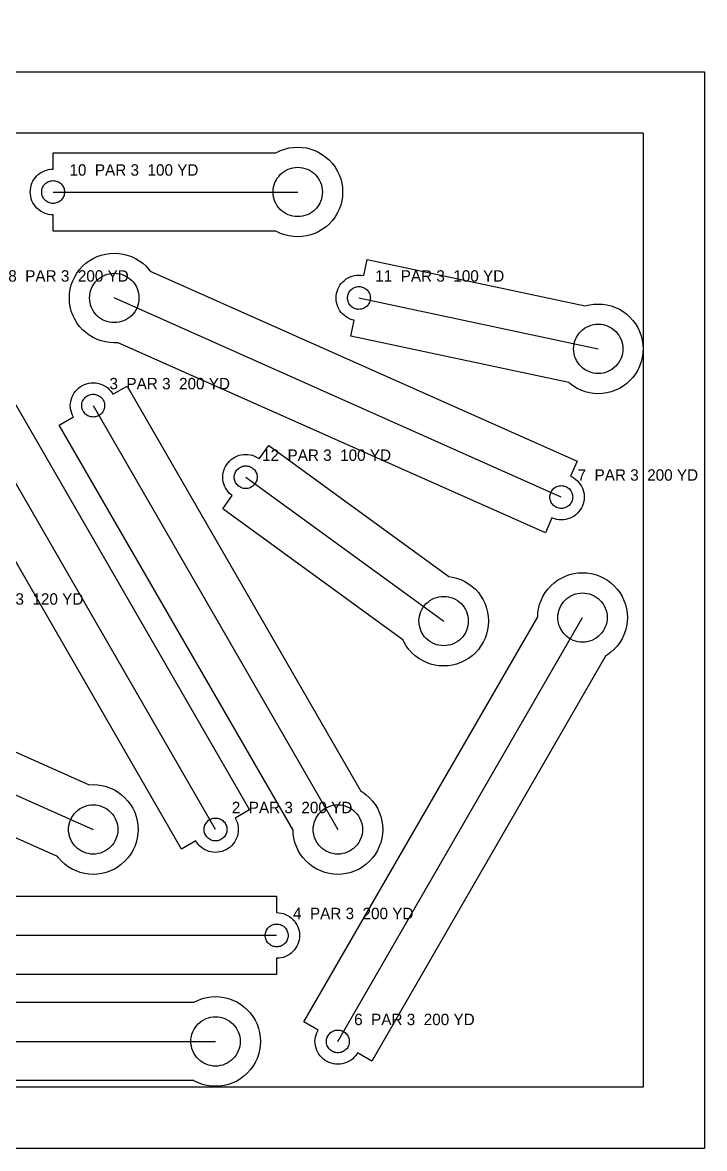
# Model space of a CAD drawing. Extents: x 425730 to 428370, y 1577180 to 1579941.
# Drawn here: x 427534 to 428370, y 1577180 to 1578560 of the extents above; entities that cross this region are included whole.
import ezdxf

# ---------------------------------------------------------------- set-up
doc = ezdxf.new("R2010")
doc.units = 21
for name, color, linetype in [('G-ANNO-ESTATE', 6, 'Continuous'), ('L-GOLF-ANNO', 2, 'Continuous'), ('L-GOLF-CL', 7, 'Continuous'), ('L-GOLF-FREE', 8, 'Continuous'), ('L-GOLF-FWY', 3, 'Continuous'), ('L-GOLF-GRN', 82, 'Continuous'), ('L-GOLF-TEE', 1, 'Continuous')]:
    doc.layers.add(name, color=color, linetype=linetype)

msp = doc.modelspace()

# ---------------------------------------------------------------- linework, layer by layer
at = {"layer": 'G-ANNO-ESTATE'}
msp.add_lwpolyline([(425730, 1577180), (425730, 1578500), (425730, 1579820), (427050, 1579820), (427050, 1578500), (428370, 1578500), (428370, 1577180), (427050, 1577180), (425730, 1577180)], close=True, dxfattribs=at)
at = {"layer": 'L-GOLF-CL'}
for p, q in [((427571.3, 1578352.5), (427871.3, 1578352.5)), ((428194.4, 1577978.6), (427646.3, 1578222.6)), ((427946.3, 1578222.6), (428239.7, 1578160.2)), ((427770.4, 1577571), (427470.4, 1578090.6)), ((427620.4, 1578090.6), (427920.4, 1577571)), ((427807.5, 1578002.9), (428050.2, 1577826.6)), ((427920.4, 1577311.2), (428220.4, 1577830.8)), ((427072.3, 1577815.1), (427620.4, 1577571)), ((427845.4, 1577441.1), (427245.4, 1577441.1)), ((427170.4, 1577311.2), (427770.4, 1577311.2))]:
    msp.add_line(p, q, dxfattribs=at)
at = {"layer": 'L-GOLF-FREE'}
msp.add_lwpolyline([(427050, 1578425), (428294, 1578425), (428294.1, 1578425), (428294.2, 1578425), (428294.3, 1578425), (428294.4, 1578424.9), (428294.5, 1578424.9), (428294.6, 1578424.8), (428294.6, 1578424.8), (428294.7, 1578424.7), (428294.8, 1578424.6), (428294.8, 1578424.6), (428294.9, 1578424.5), (428294.9, 1578424.4), (428295, 1578424.3), (428295, 1578424.2), (428295, 1578424.1), (428295, 1578424), (428295, 1577256), (428295, 1577255.9), (428295, 1577255.8), (428295, 1577255.7), (428294.9, 1577255.6), (428294.9, 1577255.5), (428294.8, 1577255.4), (428294.8, 1577255.4), (428294.7, 1577255.3), (428294.6, 1577255.2), (428294.6, 1577255.2), (428294.5, 1577255.1), (428294.4, 1577255.1), (428294.3, 1577255), (428294.2, 1577255), (428294.1, 1577255), (428294, 1577255), (426671, 1577255)], dxfattribs=at)
at = {"layer": 'L-GOLF-FWY'}
for points in [[(427568.5, 1578324.6), (427565.8, 1578325), (427563.1, 1578325.7), (427560.6, 1578326.6), (427558.1, 1578327.8), (427555.7, 1578329.2), (427553.5, 1578330.9), (427551.5, 1578332.7), (427549.6, 1578334.7), (427548, 1578337), (427546.6, 1578339.3), (427545.4, 1578341.8), (427544.5, 1578344.4), (427543.8, 1578347), (427543.4, 1578349.8), (427543.3, 1578352.5), (427543.4, 1578355.3), (427543.8, 1578358), (427544.5, 1578360.6), (427545.4, 1578363.2), (427546.6, 1578365.7), (427548, 1578368.1), (427549.6, 1578370.3), (427551.5, 1578372.3), (427553.5, 1578374.2), (427555.7, 1578375.8), (427558.1, 1578377.2), (427560.6, 1578378.4), (427563.1, 1578379.3), (427565.8, 1578380), (427568.5, 1578380.4), (427571.3, 1578380.5), (427571.3, 1578400.5), (427844.5, 1578400.5), (427845.3, 1578401), (427850.2, 1578403.3), (427855.3, 1578405.1), (427860.5, 1578406.5), (427865.9, 1578407.2), (427871.3, 1578407.5), (427876.7, 1578407.2), (427882, 1578406.5), (427887.2, 1578405.1), (427892.3, 1578403.3), (427897.2, 1578401), (427901.8, 1578398.2), (427906.2, 1578395), (427910.2, 1578391.4), (427913.8, 1578387.4), (427917, 1578383.1), (427919.8, 1578378.4), (427922.1, 1578373.6), (427923.9, 1578368.5), (427925.2, 1578363.2), (427926, 1578357.9), (427926.3, 1578352.5), (427926, 1578347.1), (427925.2, 1578341.8), (427923.9, 1578336.5), (427922.1, 1578331.5), (427919.8, 1578326.6), (427917, 1578322), (427913.8, 1578317.6), (427910.2, 1578313.6), (427906.2, 1578310), (427901.8, 1578306.8), (427897.2, 1578304), (427892.3, 1578301.7), (427887.2, 1578299.9), (427882, 1578298.6), (427876.7, 1578297.8), (427871.3, 1578297.5), (427865.9, 1578297.8), (427860.5, 1578298.6), (427855.3, 1578299.9), (427850.2, 1578301.7), (427845.3, 1578304), (427844.5, 1578304.5), (427571.3, 1578304.5), (427571.3, 1578324.5), (427568.5, 1578324.6)], [(428222.3, 1577975.8), (428221.9, 1577973.1), (428221.2, 1577970.4), (428220.3, 1577967.8), (428219.1, 1577965.4), (428217.7, 1577963), (428216, 1577960.8), (428214.2, 1577958.8), (428212.2, 1577956.9), (428210, 1577955.3), (428207.6, 1577953.9), (428205.1, 1577952.7), (428202.5, 1577951.8), (428199.9, 1577951.1), (428197.1, 1577950.7), (428194.4, 1577950.6), (428191.7, 1577950.7), (428188.9, 1577951.1), (428186.3, 1577951.8), (428183.7, 1577952.7), (428183, 1577953), (428174.9, 1577934.7), (427651.2, 1578167.8), (427646.3, 1578167.6), (427640.9, 1578167.9), (427635.5, 1578168.7), (427630.3, 1578170), (427625.2, 1578171.8), (427620.3, 1578174.1), (427615.7, 1578176.9), (427611.4, 1578180.1), (427607.4, 1578183.7), (427603.8, 1578187.7), (427600.5, 1578192), (427597.8, 1578196.7), (427595.5, 1578201.6), (427593.6, 1578206.6), (427592.3, 1578211.9), (427591.5, 1578217.2), (427591.3, 1578222.6), (427591.5, 1578228), (427592.3, 1578233.3), (427593.6, 1578238.6), (427595.5, 1578243.7), (427597.8, 1578248.5), (427600.5, 1578253.2), (427603.8, 1578257.5), (427607.4, 1578261.5), (427611.4, 1578265.1), (427615.7, 1578268.3), (427620.3, 1578271.1), (427625.2, 1578273.4), (427630.3, 1578275.2), (427635.5, 1578276.5), (427640.9, 1578277.3), (427646.3, 1578277.6), (427651.7, 1578277.3), (427657, 1578276.5), (427662.2, 1578275.2), (427667.3, 1578273.4), (427672.2, 1578271.1), (427676.8, 1578268.3), (427681.2, 1578265.1), (427685.2, 1578261.5), (427688.8, 1578257.5), (427690.2, 1578255.6), (428213.9, 1578022.4), (428205.8, 1578004.1), (428207.6, 1578003.3), (428210, 1578001.8), (428212.2, 1578000.2), (428214.2, 1577998.4), (428216, 1577996.3), (428217.7, 1577994.1), (428219.1, 1577991.8), (428220.3, 1577989.3), (428221.2, 1577986.7), (428221.9, 1577984), (428222.3, 1577981.3), (428222.4, 1577978.6), (428222.3, 1577975.8)], [(428294.5, 1578154.8), (428293.7, 1578149.5), (428292.3, 1578144.3), (428290.5, 1578139.2), (428288.2, 1578134.3), (428285.4, 1578129.7), (428282.2, 1578125.3), (428278.6, 1578121.3), (428274.6, 1578117.7), (428270.3, 1578114.5), (428265.6, 1578111.7), (428260.8, 1578109.4), (428255.7, 1578107.6), (428250.4, 1578106.3), (428245.1, 1578105.5), (428239.7, 1578105.2), (428234.3, 1578105.5), (428229, 1578106.3), (428223.8, 1578107.6), (428218.7, 1578109.4), (428213.8, 1578111.7), (428209.2, 1578114.5), (428204.8, 1578117.7), (428203.6, 1578118.8), (427936.3, 1578175.7), (427940.5, 1578195.2), (427938.1, 1578195.8), (427935.6, 1578196.7), (427933.1, 1578197.9), (427930.7, 1578199.3), (427928.5, 1578201), (427926.5, 1578202.8), (427924.6, 1578204.8), (427923, 1578207), (427921.6, 1578209.4), (427920.4, 1578211.9), (427919.5, 1578214.5), (427918.8, 1578217.1), (427918.4, 1578219.9), (427918.3, 1578222.6), (427918.4, 1578225.3), (427918.8, 1578228.1), (427919.5, 1578230.7), (427920.4, 1578233.3), (427921.6, 1578235.8), (427923, 1578238.2), (427924.6, 1578240.4), (427926.5, 1578242.4), (427928.5, 1578244.2), (427930.7, 1578245.9), (427933.1, 1578247.3), (427935.6, 1578248.5), (427938.1, 1578249.4), (427940.8, 1578250.1), (427943.5, 1578250.5), (427946.3, 1578250.6), (427949, 1578250.5), (427951.7, 1578250.1), (427952.1, 1578250), (427956.3, 1578269.6), (428223.5, 1578212.8), (428223.8, 1578212.9), (428229, 1578214.2), (428234.3, 1578215), (428239.7, 1578215.2), (428245.1, 1578215), (428250.4, 1578214.2), (428255.7, 1578212.9), (428260.8, 1578211), (428265.6, 1578208.7), (428270.3, 1578206), (428274.6, 1578202.7), (428278.6, 1578199.1), (428282.2, 1578195.1), (428285.4, 1578190.8), (428288.2, 1578186.2), (428290.5, 1578181.3), (428292.3, 1578176.2), (428293.7, 1578171), (428294.5, 1578165.6), (428294.7, 1578160.2), (428294.5, 1578154.8)], [(427975.2, 1577565.6), (427974.4, 1577560.3), (427973.1, 1577555.1), (427971.3, 1577550), (427969, 1577545.1), (427966.2, 1577540.5), (427963, 1577536.1), (427959.3, 1577532.1), (427955.3, 1577528.5), (427951, 1577525.3), (427946.4, 1577522.5), (427941.5, 1577520.2), (427936.4, 1577518.4), (427931.2, 1577517.1), (427925.8, 1577516.3), (427920.4, 1577516), (427915.1, 1577516.3), (427909.7, 1577517.1), (427904.5, 1577518.4), (427899.4, 1577520.2), (427894.5, 1577522.5), (427889.9, 1577525.3), (427885.6, 1577528.5), (427881.6, 1577532.1), (427877.9, 1577536.1), (427874.7, 1577540.5), (427871.9, 1577545.1), (427869.6, 1577550), (427867.8, 1577555.1), (427866.5, 1577560.3), (427865.7, 1577565.6), (427865.5, 1577570.2), (427578.9, 1578066.6), (427596.2, 1578076.7), (427595.8, 1578077.4), (427594.6, 1578079.9), (427593.7, 1578082.5), (427593, 1578085.2), (427592.6, 1578087.9), (427592.4, 1578090.6), (427592.6, 1578093.4), (427593, 1578096.1), (427593.7, 1578098.8), (427594.6, 1578101.4), (427595.8, 1578103.8), (427597.2, 1578106.2), (427598.8, 1578108.4), (427600.6, 1578110.4), (427602.7, 1578112.3), (427604.9, 1578113.9), (427607.2, 1578115.3), (427609.7, 1578116.5), (427612.3, 1578117.4), (427615, 1578118.1), (427617.7, 1578118.5), (427620.4, 1578118.6), (427623.2, 1578118.5), (427625.9, 1578118.1), (427628.6, 1578117.4), (427631.2, 1578116.5), (427633.6, 1578115.3), (427636, 1578113.9), (427638.2, 1578112.3), (427640.2, 1578110.4), (427642.1, 1578108.4), (427643.7, 1578106.2), (427644.7, 1578104.6), (427662, 1578114.6), (427948.7, 1577618.2), (427951, 1577616.8), (427955.3, 1577613.5), (427959.3, 1577609.9), (427963, 1577605.9), (427966.2, 1577601.6), (427969, 1577597), (427971.3, 1577592.1), (427973.1, 1577587), (427974.4, 1577581.8), (427975.2, 1577576.4), (427975.4, 1577571), (427975.2, 1577565.6)], [(428104.9, 1577821.2), (428104.1, 1577815.8), (428102.8, 1577810.6), (428101, 1577805.5), (428098.7, 1577800.6), (428095.9, 1577796), (428092.7, 1577791.7), (428089.1, 1577787.7), (428085.1, 1577784), (428080.7, 1577780.8), (428076.1, 1577778.1), (428071.2, 1577775.8), (428066.1, 1577773.9), (428060.9, 1577772.6), (428055.6, 1577771.8), (428050.2, 1577771.6), (428044.8, 1577771.8), (428039.4, 1577772.6), (428034.2, 1577773.9), (428029.1, 1577775.8), (428024.2, 1577778.1), (428019.6, 1577780.8), (428015.3, 1577784), (428011.3, 1577787.7), (428007.6, 1577791.7), (428004.4, 1577796), (428001.7, 1577800.6), (428000.3, 1577803.4), (427779.2, 1577964.1), (427791, 1577980.3), (427789.7, 1577981.3), (427787.7, 1577983.1), (427785.8, 1577985.1), (427784.2, 1577987.3), (427782.8, 1577989.7), (427781.6, 1577992.2), (427780.7, 1577994.8), (427780, 1577997.4), (427779.6, 1578000.2), (427779.5, 1578002.9), (427779.6, 1578005.6), (427780, 1578008.4), (427780.7, 1578011), (427781.6, 1578013.6), (427782.8, 1578016.1), (427784.2, 1578018.5), (427785.8, 1578020.7), (427787.7, 1578022.7), (427789.7, 1578024.5), (427791.9, 1578026.2), (427794.3, 1578027.6), (427796.7, 1578028.8), (427799.3, 1578029.7), (427802, 1578030.4), (427804.7, 1578030.8), (427807.5, 1578030.9), (427810.2, 1578030.8), (427812.9, 1578030.4), (427815.6, 1578029.7), (427818.2, 1578028.8), (427820.7, 1578027.6), (427823, 1578026.2), (427823.9, 1578025.5), (427835.7, 1578041.7), (428056.7, 1577881.1), (428060.9, 1577880.5), (428066.1, 1577879.2), (428071.2, 1577877.4), (428076.1, 1577875.1), (428080.7, 1577872.3), (428085.1, 1577869.1), (428089.1, 1577865.5), (428092.7, 1577861.5), (428095.9, 1577857.1), (428098.7, 1577852.5), (428101, 1577847.6), (428102.8, 1577842.5), (428104.1, 1577837.3), (428104.9, 1577832), (428105.2, 1577826.6), (428104.9, 1577821.2)], [(427943.7, 1577295.7), (427942.1, 1577293.5), (427940.2, 1577291.4), (427938.2, 1577289.6), (427936, 1577287.9), (427933.6, 1577286.5), (427931.2, 1577285.4), (427928.6, 1577284.4), (427925.9, 1577283.8), (427923.2, 1577283.4), (427920.4, 1577283.2), (427917.7, 1577283.4), (427915, 1577283.8), (427912.3, 1577284.4), (427909.7, 1577285.4), (427907.2, 1577286.5), (427904.9, 1577287.9), (427902.7, 1577289.6), (427900.6, 1577291.4), (427898.8, 1577293.5), (427897.2, 1577295.7), (427895.8, 1577298), (427894.6, 1577300.5), (427893.7, 1577303.1), (427893, 1577305.8), (427892.6, 1577308.5), (427892.4, 1577311.2), (427892.6, 1577314), (427893, 1577316.7), (427893.7, 1577319.4), (427894.6, 1577321.9), (427895.8, 1577324.4), (427896.2, 1577325.2), (427878.9, 1577335.2), (428165.5, 1577831.6), (428165.7, 1577836.2), (428166.5, 1577841.6), (428167.8, 1577846.8), (428169.6, 1577851.9), (428171.9, 1577856.8), (428174.7, 1577861.4), (428177.9, 1577865.7), (428181.6, 1577869.7), (428185.6, 1577873.4), (428189.9, 1577876.6), (428194.5, 1577879.3), (428199.4, 1577881.7), (428204.5, 1577883.5), (428209.7, 1577884.8), (428215.1, 1577885.6), (428220.4, 1577885.8), (428225.8, 1577885.6), (428231.2, 1577884.8), (428236.4, 1577883.5), (428241.5, 1577881.7), (428246.4, 1577879.3), (428251, 1577876.6), (428255.3, 1577873.4), (428259.3, 1577869.7), (428263, 1577865.7), (428266.2, 1577861.4), (428269, 1577856.8), (428271.3, 1577851.9), (428273.1, 1577846.8), (428274.4, 1577841.6), (428275.2, 1577836.2), (428275.4, 1577830.8), (428275.2, 1577825.4), (428274.4, 1577820.1), (428273.1, 1577814.9), (428271.3, 1577809.8), (428269, 1577804.9), (428266.2, 1577800.3), (428263, 1577795.9), (428259.3, 1577791.9), (428255.3, 1577788.3), (428251, 1577785.1), (428248.7, 1577783.7), (427962, 1577287.2), (427944.7, 1577297.2), (427943.7, 1577295.7)]]:
    msp.add_lwpolyline(points, close=True, dxfattribs=at)
for points in [[(427525.4, 1578091.5), (427812, 1577595), (427794.7, 1577585), (427795.1, 1577584.2), (427796.3, 1577581.7), (427797.2, 1577579.2), (427797.9, 1577576.5), (427798.3, 1577573.8), (427798.4, 1577571), (427798.3, 1577568.3), (427798.3, 1577568.3), (427797.9, 1577565.6), (427797.2, 1577562.9), (427796.3, 1577560.3), (427795.1, 1577557.8), (427793.7, 1577555.5), (427792.1, 1577553.3), (427790.2, 1577551.2), (427788.2, 1577549.4), (427786, 1577547.8), (427783.6, 1577546.3), (427781.2, 1577545.2), (427778.6, 1577544.2), (427775.9, 1577543.6), (427773.2, 1577543.2), (427770.4, 1577543), (427767.7, 1577543.2), (427765, 1577543.6), (427762.3, 1577544.2), (427759.7, 1577545.2), (427757.2, 1577546.3), (427754.9, 1577547.8), (427752.7, 1577549.4), (427750.6, 1577551.2), (427748.8, 1577553.3), (427747.2, 1577555.5), (427746.2, 1577557), (427728.9, 1577547), (427442.2, 1578043.5)], [(427091.8, 1577858.9), (427615.5, 1577625.8), (427620.4, 1577626), (427625.8, 1577625.8), (427631.2, 1577625), (427636.4, 1577623.7), (427641.5, 1577621.8), (427646.4, 1577619.5), (427651, 1577616.8), (427655.3, 1577613.5), (427659.3, 1577609.9), (427663, 1577605.9), (427666.2, 1577601.6), (427669, 1577597), (427671.3, 1577592.1), (427673.1, 1577587), (427674.4, 1577581.8), (427675.2, 1577576.4), (427675.4, 1577571), (427675.2, 1577565.6), (427675.2, 1577565.6), (427674.4, 1577560.3), (427673.1, 1577555.1), (427671.3, 1577550), (427669, 1577545.1), (427666.2, 1577540.5), (427663, 1577536.1), (427659.3, 1577532.1), (427655.3, 1577528.5), (427651, 1577525.3), (427646.4, 1577522.5), (427641.5, 1577520.2), (427636.4, 1577518.4), (427631.2, 1577517.1), (427625.8, 1577516.3), (427620.4, 1577516), (427615.1, 1577516.3), (427609.7, 1577517.1), (427604.5, 1577518.4), (427599.4, 1577520.2), (427594.5, 1577522.5), (427589.9, 1577525.3), (427585.6, 1577528.5), (427581.6, 1577532.1), (427577.9, 1577536.1), (427576.5, 1577538), (427052.8, 1577771.2)], [(427272.2, 1577489.1), (427845.4, 1577489.1), (427845.4, 1577469.1), (427848.2, 1577469), (427850.9, 1577468.6), (427853.6, 1577467.9), (427856.2, 1577467), (427858.6, 1577465.8), (427861, 1577464.4), (427863.2, 1577462.8), (427865.2, 1577460.9), (427867.1, 1577458.9), (427868.7, 1577456.7), (427870.1, 1577454.3), (427871.3, 1577451.8), (427872.2, 1577449.3), (427872.9, 1577446.6), (427873.3, 1577443.9), (427873.4, 1577441.1), (427873.3, 1577438.4), (427872.9, 1577435.7), (427872.2, 1577433), (427871.3, 1577430.4), (427870.1, 1577427.9), (427868.7, 1577425.6), (427867.1, 1577423.4), (427865.2, 1577421.3), (427863.2, 1577419.5), (427861, 1577417.8), (427858.6, 1577416.4), (427856.2, 1577415.3), (427853.6, 1577414.3), (427850.9, 1577413.7), (427848.2, 1577413.3), (427845.4, 1577413.1), (427845.4, 1577393.1), (427272.2, 1577393.1)], [(427170.4, 1577359.2), (427743.7, 1577359.2), (427744.5, 1577359.7), (427749.4, 1577362), (427754.5, 1577363.9), (427759.7, 1577365.2), (427765.1, 1577366), (427770.4, 1577366.2), (427775.8, 1577366), (427781.2, 1577365.2), (427786.4, 1577363.9), (427791.5, 1577362), (427796.4, 1577359.7), (427801, 1577357), (427805.3, 1577353.7), (427809.3, 1577350.1), (427813, 1577346.1), (427816.2, 1577341.8), (427819, 1577337.2), (427821.3, 1577332.3), (427823.1, 1577327.2), (427824.4, 1577322), (427825.2, 1577316.6), (427825.4, 1577311.2), (427825.2, 1577305.8), (427824.4, 1577300.5), (427823.1, 1577295.3), (427821.3, 1577290.2), (427819, 1577285.3), (427816.2, 1577280.7), (427813, 1577276.3), (427809.3, 1577272.3), (427805.3, 1577268.7), (427801, 1577265.5), (427796.4, 1577262.7), (427791.5, 1577260.4), (427786.4, 1577258.6), (427781.2, 1577257.3), (427775.8, 1577256.5), (427770.4, 1577256.2), (427765.1, 1577256.5), (427759.7, 1577257.3), (427754.5, 1577258.6), (427749.4, 1577260.4), (427744.5, 1577262.7), (427743.7, 1577263.2), (427170.4, 1577263.2)]]:
    msp.add_lwpolyline(points, dxfattribs=at)
at = {"layer": 'L-GOLF-GRN'}
for points in [[(427901.5, 1578352.5), (427901.4, 1578349.5), (427900.9, 1578346.6), (427900.2, 1578343.7), (427899.2, 1578340.9), (427898, 1578338.2), (427896.4, 1578335.7), (427894.7, 1578333.3), (427892.7, 1578331.1), (427890.5, 1578329.1), (427888.1, 1578327.4), (427885.5, 1578325.8), (427882.8, 1578324.6), (427880.1, 1578323.6), (427877.2, 1578322.8), (427874.2, 1578322.4), (427871.3, 1578322.3), (427868.3, 1578322.4), (427865.4, 1578322.8), (427862.5, 1578323.6), (427859.7, 1578324.6), (427857, 1578325.8), (427854.5, 1578327.4), (427852.1, 1578329.1), (427849.9, 1578331.1), (427847.9, 1578333.3), (427846.1, 1578335.7), (427844.6, 1578338.2), (427843.3, 1578340.9), (427842.3, 1578343.7), (427841.6, 1578346.6), (427841.2, 1578349.5), (427841, 1578352.5), (427841.2, 1578355.5), (427841.6, 1578358.4), (427842.3, 1578361.3), (427843.3, 1578364.1), (427844.6, 1578366.8), (427846.1, 1578369.3), (427847.9, 1578371.7), (427849.9, 1578373.9), (427852.1, 1578375.9), (427854.5, 1578377.7), (427857, 1578379.2), (427859.7, 1578380.5), (427862.5, 1578381.5), (427865.4, 1578382.2), (427868.3, 1578382.6), (427871.3, 1578382.8), (427874.2, 1578382.6), (427877.2, 1578382.2), (427880.1, 1578381.5), (427882.8, 1578380.5), (427885.5, 1578379.2), (427888.1, 1578377.7), (427890.5, 1578375.9), (427892.7, 1578373.9), (427894.7, 1578371.7), (427896.4, 1578369.3), (427898, 1578366.8), (427899.2, 1578364.1), (427900.2, 1578361.3), (427900.9, 1578358.4), (427901.4, 1578355.5), (427901.5, 1578352.5)], [(427676.5, 1578222.6), (427676.4, 1578219.6), (427675.9, 1578216.7), (427675.2, 1578213.8), (427674.2, 1578211), (427673, 1578208.3), (427671.4, 1578205.8), (427669.7, 1578203.4), (427667.7, 1578201.2), (427665.5, 1578199.2), (427663.1, 1578197.5), (427660.5, 1578195.9), (427657.8, 1578194.7), (427655.1, 1578193.7), (427652.2, 1578192.9), (427649.2, 1578192.5), (427646.3, 1578192.4), (427643.3, 1578192.5), (427640.4, 1578192.9), (427637.5, 1578193.7), (427634.7, 1578194.7), (427632, 1578195.9), (427629.5, 1578197.5), (427627.1, 1578199.2), (427624.9, 1578201.2), (427622.9, 1578203.4), (427621.1, 1578205.8), (427619.6, 1578208.3), (427618.3, 1578211), (427617.3, 1578213.8), (427616.6, 1578216.7), (427616.2, 1578219.6), (427616, 1578222.6), (427616.2, 1578225.6), (427616.6, 1578228.5), (427617.3, 1578231.4), (427618.3, 1578234.2), (427619.6, 1578236.9), (427621.1, 1578239.4), (427622.9, 1578241.8), (427624.9, 1578244), (427627.1, 1578246), (427629.5, 1578247.8), (427632, 1578249.3), (427634.7, 1578250.6), (427637.5, 1578251.6), (427640.4, 1578252.3), (427643.3, 1578252.7), (427646.3, 1578252.9), (427649.2, 1578252.7), (427652.2, 1578252.3), (427655.1, 1578251.6), (427657.8, 1578250.6), (427660.5, 1578249.3), (427663.1, 1578247.8), (427665.5, 1578246), (427667.7, 1578244), (427669.7, 1578241.8), (427671.4, 1578239.4), (427673, 1578236.9), (427674.2, 1578234.2), (427675.2, 1578231.4), (427675.9, 1578228.5), (427676.4, 1578225.6), (427676.5, 1578222.6)], [(428270, 1578160.2), (428269.8, 1578157.3), (428269.4, 1578154.3), (428268.7, 1578151.4), (428267.7, 1578148.7), (428266.4, 1578146), (428264.9, 1578143.4), (428263.1, 1578141), (428261.1, 1578138.8), (428258.9, 1578136.8), (428256.5, 1578135.1), (428254, 1578133.6), (428251.3, 1578132.3), (428248.5, 1578131.3), (428245.6, 1578130.6), (428242.7, 1578130.1), (428239.7, 1578130), (428236.8, 1578130.1), (428233.8, 1578130.6), (428230.9, 1578131.3), (428228.1, 1578132.3), (428225.5, 1578133.6), (428222.9, 1578135.1), (428220.5, 1578136.8), (428218.3, 1578138.8), (428216.3, 1578141), (428214.6, 1578143.4), (428213, 1578146), (428211.8, 1578148.7), (428210.8, 1578151.4), (428210, 1578154.3), (428209.6, 1578157.3), (428209.5, 1578160.2), (428209.6, 1578163.2), (428210, 1578166.1), (428210.8, 1578169), (428211.8, 1578171.8), (428213, 1578174.5), (428214.6, 1578177), (428216.3, 1578179.4), (428218.3, 1578181.6), (428220.5, 1578183.6), (428222.9, 1578185.4), (428225.5, 1578186.9), (428228.1, 1578188.2), (428230.9, 1578189.2), (428233.8, 1578189.9), (428236.8, 1578190.3), (428239.7, 1578190.5), (428242.7, 1578190.3), (428245.6, 1578189.9), (428248.5, 1578189.2), (428251.3, 1578188.2), (428254, 1578186.9), (428256.5, 1578185.4), (428258.9, 1578183.6), (428261.1, 1578181.6), (428263.1, 1578179.4), (428264.9, 1578177), (428266.4, 1578174.5), (428267.7, 1578171.8), (428268.7, 1578169), (428269.4, 1578166.1), (428269.8, 1578163.2), (428270, 1578160.2)], [(428080.4, 1577826.6), (428080.3, 1577823.6), (428079.8, 1577820.7), (428079.1, 1577817.8), (428078.1, 1577815), (428076.8, 1577812.3), (428075.3, 1577809.8), (428073.5, 1577807.4), (428071.6, 1577805.2), (428069.4, 1577803.2), (428067, 1577801.4), (428064.4, 1577799.9), (428061.7, 1577798.6), (428058.9, 1577797.6), (428056.1, 1577796.9), (428053.1, 1577796.5), (428050.2, 1577796.3), (428047.2, 1577796.5), (428044.3, 1577796.9), (428041.4, 1577797.6), (428038.6, 1577798.6), (428035.9, 1577799.9), (428033.4, 1577801.4), (428031, 1577803.2), (428028.8, 1577805.2), (428026.8, 1577807.4), (428025, 1577809.8), (428023.5, 1577812.3), (428022.2, 1577815), (428021.2, 1577817.8), (428020.5, 1577820.7), (428020.1, 1577823.6), (428019.9, 1577826.6), (428020.1, 1577829.5), (428020.5, 1577832.5), (428021.2, 1577835.3), (428022.2, 1577838.1), (428023.5, 1577840.8), (428025, 1577843.4), (428026.8, 1577845.8), (428028.8, 1577848), (428031, 1577849.9), (428033.4, 1577851.7), (428035.9, 1577853.2), (428038.6, 1577854.5), (428041.4, 1577855.5), (428044.3, 1577856.2), (428047.2, 1577856.7), (428050.2, 1577856.8), (428053.1, 1577856.7), (428056.1, 1577856.2), (428058.9, 1577855.5), (428061.7, 1577854.5), (428064.4, 1577853.2), (428067, 1577851.7), (428069.4, 1577849.9), (428071.6, 1577848), (428073.5, 1577845.8), (428075.3, 1577843.4), (428076.8, 1577840.8), (428078.1, 1577838.1), (428079.1, 1577835.3), (428079.8, 1577832.5), (428080.3, 1577829.5), (428080.4, 1577826.6)], [(428250.7, 1577830.8), (428250.6, 1577827.9), (428250.1, 1577824.9), (428249.4, 1577822.1), (428248.4, 1577819.3), (428247.1, 1577816.6), (428245.6, 1577814), (428243.8, 1577811.7), (428241.8, 1577809.5), (428239.6, 1577807.5), (428237.3, 1577805.7), (428234.7, 1577804.2), (428232, 1577802.9), (428229.2, 1577801.9), (428226.3, 1577801.2), (428223.4, 1577800.7), (428220.4, 1577800.6), (428217.5, 1577800.7), (428214.5, 1577801.2), (428211.7, 1577801.9), (428208.9, 1577802.9), (428206.2, 1577804.2), (428203.6, 1577805.7), (428201.3, 1577807.5), (428199.1, 1577809.5), (428197.1, 1577811.7), (428195.3, 1577814), (428193.8, 1577816.6), (428192.5, 1577819.3), (428191.5, 1577822.1), (428190.8, 1577824.9), (428190.3, 1577827.9), (428190.2, 1577830.8), (428190.3, 1577833.8), (428190.8, 1577836.7), (428191.5, 1577839.6), (428192.5, 1577842.4), (428193.8, 1577845.1), (428195.3, 1577847.6), (428197.1, 1577850), (428199.1, 1577852.2), (428201.3, 1577854.2), (428203.6, 1577856), (428206.2, 1577857.5), (428208.9, 1577858.8), (428211.7, 1577859.8), (428214.5, 1577860.5), (428217.5, 1577860.9), (428220.4, 1577861.1), (428223.4, 1577860.9), (428226.3, 1577860.5), (428229.2, 1577859.8), (428232, 1577858.8), (428234.7, 1577857.5), (428237.3, 1577856), (428239.6, 1577854.2), (428241.8, 1577852.2), (428243.8, 1577850), (428245.6, 1577847.6), (428247.1, 1577845.1), (428248.4, 1577842.4), (428249.4, 1577839.6), (428250.1, 1577836.7), (428250.6, 1577833.8), (428250.7, 1577830.8)], [(427650.7, 1577571), (427650.6, 1577568.1), (427650.1, 1577565.1), (427649.4, 1577562.3), (427648.4, 1577559.5), (427647.1, 1577556.8), (427645.6, 1577554.2), (427643.8, 1577551.8), (427641.8, 1577549.6), (427639.6, 1577547.6), (427637.3, 1577545.9), (427634.7, 1577544.4), (427632, 1577543.1), (427629.2, 1577542.1), (427626.3, 1577541.4), (427623.4, 1577540.9), (427620.4, 1577540.8), (427617.5, 1577540.9), (427614.5, 1577541.4), (427611.7, 1577542.1), (427608.9, 1577543.1), (427606.2, 1577544.4), (427603.6, 1577545.9), (427601.3, 1577547.6), (427599.1, 1577549.6), (427597.1, 1577551.8), (427595.3, 1577554.2), (427593.8, 1577556.8), (427592.5, 1577559.5), (427591.5, 1577562.3), (427590.8, 1577565.1), (427590.3, 1577568.1), (427590.2, 1577571), (427590.3, 1577574), (427590.8, 1577576.9), (427591.5, 1577579.8), (427592.5, 1577582.6), (427593.8, 1577585.3), (427595.3, 1577587.8), (427597.1, 1577590.2), (427599.1, 1577592.4), (427601.3, 1577594.4), (427603.6, 1577596.2), (427606.2, 1577597.7), (427608.9, 1577599), (427611.7, 1577600), (427614.5, 1577600.7), (427617.5, 1577601.1), (427620.4, 1577601.3), (427623.4, 1577601.1), (427626.3, 1577600.7), (427629.2, 1577600), (427632, 1577599), (427634.7, 1577597.7), (427637.3, 1577596.2), (427639.6, 1577594.4), (427641.8, 1577592.4), (427643.8, 1577590.2), (427645.6, 1577587.8), (427647.1, 1577585.3), (427648.4, 1577582.6), (427649.4, 1577579.8), (427650.1, 1577576.9), (427650.6, 1577574), (427650.7, 1577571)], [(427950.7, 1577571), (427950.6, 1577568.1), (427950.1, 1577565.1), (427949.4, 1577562.3), (427948.4, 1577559.5), (427947.1, 1577556.8), (427945.6, 1577554.2), (427943.8, 1577551.8), (427941.8, 1577549.6), (427939.6, 1577547.6), (427937.3, 1577545.9), (427934.7, 1577544.4), (427932, 1577543.1), (427929.2, 1577542.1), (427926.3, 1577541.4), (427923.4, 1577540.9), (427920.4, 1577540.8), (427917.5, 1577540.9), (427914.5, 1577541.4), (427911.7, 1577542.1), (427908.9, 1577543.1), (427906.2, 1577544.4), (427903.6, 1577545.9), (427901.3, 1577547.6), (427899.1, 1577549.6), (427897.1, 1577551.8), (427895.3, 1577554.2), (427893.8, 1577556.8), (427892.5, 1577559.5), (427891.5, 1577562.3), (427890.8, 1577565.1), (427890.3, 1577568.1), (427890.2, 1577571), (427890.3, 1577574), (427890.8, 1577576.9), (427891.5, 1577579.8), (427892.5, 1577582.6), (427893.8, 1577585.3), (427895.3, 1577587.8), (427897.1, 1577590.2), (427899.1, 1577592.4), (427901.3, 1577594.4), (427903.6, 1577596.2), (427906.2, 1577597.7), (427908.9, 1577599), (427911.7, 1577600), (427914.5, 1577600.7), (427917.5, 1577601.1), (427920.4, 1577601.3), (427923.4, 1577601.1), (427926.3, 1577600.7), (427929.2, 1577600), (427932, 1577599), (427934.7, 1577597.7), (427937.3, 1577596.2), (427939.6, 1577594.4), (427941.8, 1577592.4), (427943.8, 1577590.2), (427945.6, 1577587.8), (427947.1, 1577585.3), (427948.4, 1577582.6), (427949.4, 1577579.8), (427950.1, 1577576.9), (427950.6, 1577574), (427950.7, 1577571)], [(427800.7, 1577311.2), (427800.6, 1577308.3), (427800.1, 1577305.3), (427799.4, 1577302.4), (427798.4, 1577299.6), (427797.1, 1577297), (427795.6, 1577294.4), (427793.8, 1577292), (427791.8, 1577289.8), (427789.6, 1577287.8), (427787.3, 1577286.1), (427784.7, 1577284.5), (427782, 1577283.3), (427779.2, 1577282.3), (427776.3, 1577281.6), (427773.4, 1577281.1), (427770.4, 1577281), (427767.5, 1577281.1), (427764.5, 1577281.6), (427761.7, 1577282.3), (427758.9, 1577283.3), (427756.2, 1577284.5), (427753.6, 1577286.1), (427751.3, 1577287.8), (427749.1, 1577289.8), (427747.1, 1577292), (427745.3, 1577294.4), (427743.8, 1577297), (427742.5, 1577299.6), (427741.5, 1577302.4), (427740.8, 1577305.3), (427740.3, 1577308.3), (427740.2, 1577311.2), (427740.3, 1577314.2), (427740.8, 1577317.1), (427741.5, 1577320), (427742.5, 1577322.8), (427743.8, 1577325.5), (427745.3, 1577328), (427747.1, 1577330.4), (427749.1, 1577332.6), (427751.3, 1577334.6), (427753.6, 1577336.4), (427756.2, 1577337.9), (427758.9, 1577339.2), (427761.7, 1577340.2), (427764.5, 1577340.9), (427767.5, 1577341.3), (427770.4, 1577341.5), (427773.4, 1577341.3), (427776.3, 1577340.9), (427779.2, 1577340.2), (427782, 1577339.2), (427784.7, 1577337.9), (427787.3, 1577336.4), (427789.6, 1577334.6), (427791.8, 1577332.6), (427793.8, 1577330.4), (427795.6, 1577328), (427797.1, 1577325.5), (427798.4, 1577322.8), (427799.4, 1577320), (427800.1, 1577317.1), (427800.6, 1577314.2), (427800.7, 1577311.2)]]:
    msp.add_lwpolyline(points, close=True, dxfattribs=at)
at = {"layer": 'L-GOLF-TEE'}
for points in [[(427585.3, 1578352.5), (427585.2, 1578351.1), (427585, 1578349.8), (427584.7, 1578348.4), (427584.2, 1578347.1), (427583.6, 1578345.9), (427582.9, 1578344.7), (427582.1, 1578343.6), (427581.2, 1578342.6), (427580.2, 1578341.7), (427579.1, 1578340.9), (427577.9, 1578340.2), (427576.6, 1578339.6), (427575.3, 1578339.1), (427574, 1578338.8), (427572.6, 1578338.6), (427571.3, 1578338.5), (427569.9, 1578338.6), (427568.5, 1578338.8), (427567.2, 1578339.1), (427565.9, 1578339.6), (427564.7, 1578340.2), (427563.5, 1578340.9), (427562.4, 1578341.7), (427561.4, 1578342.6), (427560.5, 1578343.6), (427559.6, 1578344.7), (427558.9, 1578345.9), (427558.3, 1578347.1), (427557.9, 1578348.4), (427557.5, 1578349.8), (427557.3, 1578351.1), (427557.3, 1578352.5), (427557.3, 1578353.9), (427557.5, 1578355.2), (427557.9, 1578356.6), (427558.3, 1578357.9), (427558.9, 1578359.1), (427559.6, 1578360.3), (427560.5, 1578361.4), (427561.4, 1578362.4), (427562.4, 1578363.3), (427563.5, 1578364.1), (427564.7, 1578364.9), (427565.9, 1578365.4), (427567.2, 1578365.9), (427568.5, 1578366.2), (427569.9, 1578366.4), (427571.3, 1578366.5), (427572.6, 1578366.4), (427574, 1578366.2), (427575.3, 1578365.9), (427576.6, 1578365.4), (427577.9, 1578364.9), (427579.1, 1578364.1), (427580.2, 1578363.3), (427581.2, 1578362.4), (427582.1, 1578361.4), (427582.9, 1578360.3), (427583.6, 1578359.1), (427584.2, 1578357.9), (427584.7, 1578356.6), (427585, 1578355.2), (427585.2, 1578353.9), (427585.3, 1578352.5)], [(427960.3, 1578222.6), (427960.2, 1578221.2), (427960, 1578219.9), (427959.7, 1578218.5), (427959.2, 1578217.2), (427958.6, 1578216), (427957.9, 1578214.8), (427957.1, 1578213.7), (427956.2, 1578212.7), (427955.2, 1578211.8), (427954.1, 1578211), (427952.9, 1578210.3), (427951.6, 1578209.7), (427950.3, 1578209.2), (427949, 1578208.9), (427947.6, 1578208.7), (427946.3, 1578208.6), (427944.9, 1578208.7), (427943.5, 1578208.9), (427942.2, 1578209.2), (427940.9, 1578209.7), (427939.7, 1578210.3), (427938.5, 1578211), (427937.4, 1578211.8), (427936.4, 1578212.7), (427935.5, 1578213.7), (427934.6, 1578214.8), (427933.9, 1578216), (427933.3, 1578217.2), (427932.9, 1578218.5), (427932.5, 1578219.9), (427932.3, 1578221.2), (427932.3, 1578222.6), (427932.3, 1578224), (427932.5, 1578225.3), (427932.9, 1578226.7), (427933.3, 1578228), (427933.9, 1578229.2), (427934.6, 1578230.4), (427935.5, 1578231.5), (427936.4, 1578232.5), (427937.4, 1578233.4), (427938.5, 1578234.2), (427939.7, 1578235), (427940.9, 1578235.5), (427942.2, 1578236), (427943.5, 1578236.3), (427944.9, 1578236.5), (427946.3, 1578236.6), (427947.6, 1578236.5), (427949, 1578236.3), (427950.3, 1578236), (427951.6, 1578235.5), (427952.9, 1578235), (427954.1, 1578234.2), (427955.2, 1578233.4), (427956.2, 1578232.5), (427957.1, 1578231.5), (427957.9, 1578230.4), (427958.6, 1578229.2), (427959.2, 1578228), (427959.7, 1578226.7), (427960, 1578225.3), (427960.2, 1578224), (427960.3, 1578222.6)], [(427634.4, 1578090.6), (427634.4, 1578089.3), (427634.2, 1578087.9), (427633.8, 1578086.6), (427633.4, 1578085.3), (427632.8, 1578084), (427632.1, 1578082.9), (427631.3, 1578081.8), (427630.3, 1578080.7), (427629.3, 1578079.8), (427628.2, 1578079), (427627, 1578078.3), (427625.8, 1578077.7), (427624.5, 1578077.3), (427623.2, 1578076.9), (427621.8, 1578076.7), (427620.4, 1578076.6), (427619.1, 1578076.7), (427617.7, 1578076.9), (427616.4, 1578077.3), (427615.1, 1578077.7), (427613.8, 1578078.3), (427612.7, 1578079), (427611.6, 1578079.8), (427610.5, 1578080.7), (427609.6, 1578081.8), (427608.8, 1578082.9), (427608.1, 1578084), (427607.5, 1578085.3), (427607.1, 1578086.6), (427606.7, 1578087.9), (427606.5, 1578089.3), (427606.4, 1578090.6), (427606.5, 1578092), (427606.7, 1578093.4), (427607.1, 1578094.7), (427607.5, 1578096), (427608.1, 1578097.2), (427608.8, 1578098.4), (427609.6, 1578099.5), (427610.5, 1578100.5), (427611.6, 1578101.5), (427612.7, 1578102.3), (427613.8, 1578103), (427615.1, 1578103.6), (427616.4, 1578104), (427617.7, 1578104.4), (427619.1, 1578104.6), (427620.4, 1578104.6), (427621.8, 1578104.6), (427623.2, 1578104.4), (427624.5, 1578104), (427625.8, 1578103.6), (427627, 1578103), (427628.2, 1578102.3), (427629.3, 1578101.5), (427630.3, 1578100.5), (427631.3, 1578099.5), (427632.1, 1578098.4), (427632.8, 1578097.2), (427633.4, 1578096), (427633.8, 1578094.7), (427634.2, 1578093.4), (427634.4, 1578092), (427634.4, 1578090.6)], [(427821.5, 1578002.9), (427821.4, 1578001.5), (427821.2, 1578000.2), (427820.9, 1577998.8), (427820.4, 1577997.5), (427819.8, 1577996.3), (427819.1, 1577995.1), (427818.3, 1577994), (427817.4, 1577993), (427816.3, 1577992.1), (427815.2, 1577991.3), (427814.1, 1577990.6), (427812.8, 1577990), (427811.5, 1577989.5), (427810.2, 1577989.2), (427808.8, 1577989), (427807.5, 1577988.9), (427806.1, 1577989), (427804.7, 1577989.2), (427803.4, 1577989.5), (427802.1, 1577990), (427800.9, 1577990.6), (427799.7, 1577991.3), (427798.6, 1577992.1), (427797.6, 1577993), (427796.6, 1577994), (427795.8, 1577995.1), (427795.1, 1577996.3), (427794.5, 1577997.5), (427794.1, 1577998.8), (427793.7, 1578000.2), (427793.5, 1578001.5), (427793.5, 1578002.9), (427793.5, 1578004.3), (427793.7, 1578005.6), (427794.1, 1578007), (427794.5, 1578008.3), (427795.1, 1578009.5), (427795.8, 1578010.7), (427796.6, 1578011.8), (427797.6, 1578012.8), (427798.6, 1578013.7), (427799.7, 1578014.5), (427800.9, 1578015.2), (427802.1, 1578015.8), (427803.4, 1578016.3), (427804.7, 1578016.6), (427806.1, 1578016.8), (427807.5, 1578016.9), (427808.8, 1578016.8), (427810.2, 1578016.6), (427811.5, 1578016.3), (427812.8, 1578015.8), (427814.1, 1578015.2), (427815.2, 1578014.5), (427816.3, 1578013.7), (427817.4, 1578012.8), (427818.3, 1578011.8), (427819.1, 1578010.7), (427819.8, 1578009.5), (427820.4, 1578008.3), (427820.9, 1578007), (427821.2, 1578005.6), (427821.4, 1578004.3), (427821.5, 1578002.9)], [(428208.4, 1577978.6), (428208.3, 1577977.2), (428208.1, 1577975.8), (428207.8, 1577974.5), (428207.3, 1577973.2), (428206.7, 1577972), (428206, 1577970.8), (428205.2, 1577969.7), (428204.3, 1577968.7), (428203.3, 1577967.7), (428202.2, 1577966.9), (428201, 1577966.2), (428199.8, 1577965.6), (428198.5, 1577965.2), (428197.1, 1577964.8), (428195.8, 1577964.6), (428194.4, 1577964.6), (428193, 1577964.6), (428191.7, 1577964.8), (428190.3, 1577965.2), (428189, 1577965.6), (428187.8, 1577966.2), (428186.6, 1577966.9), (428185.5, 1577967.7), (428184.5, 1577968.7), (428183.6, 1577969.7), (428182.8, 1577970.8), (428182.1, 1577972), (428181.5, 1577973.2), (428181, 1577974.5), (428180.7, 1577975.8), (428180.5, 1577977.2), (428180.4, 1577978.6), (428180.5, 1577979.9), (428180.7, 1577981.3), (428181, 1577982.6), (428181.5, 1577983.9), (428182.1, 1577985.2), (428182.8, 1577986.3), (428183.6, 1577987.4), (428184.5, 1577988.5), (428185.5, 1577989.4), (428186.6, 1577990.2), (428187.8, 1577990.9), (428189, 1577991.5), (428190.3, 1577992), (428191.7, 1577992.3), (428193, 1577992.5), (428194.4, 1577992.6), (428195.8, 1577992.5), (428197.1, 1577992.3), (428198.5, 1577992), (428199.8, 1577991.5), (428201, 1577990.9), (428202.2, 1577990.2), (428203.3, 1577989.4), (428204.3, 1577988.5), (428205.2, 1577987.4), (428206, 1577986.3), (428206.7, 1577985.2), (428207.3, 1577983.9), (428207.8, 1577982.6), (428208.1, 1577981.3), (428208.3, 1577979.9), (428208.4, 1577978.6)], [(427784.4, 1577571), (427784.4, 1577569.7), (427784.2, 1577568.3), (427783.8, 1577567), (427783.4, 1577565.7), (427782.8, 1577564.4), (427782.1, 1577563.3), (427781.3, 1577562.2), (427780.3, 1577561.1), (427779.3, 1577560.2), (427778.2, 1577559.4), (427777, 1577558.7), (427775.8, 1577558.1), (427774.5, 1577557.6), (427773.2, 1577557.3), (427771.8, 1577557.1), (427770.4, 1577557), (427769.1, 1577557.1), (427767.7, 1577557.3), (427766.4, 1577557.6), (427765.1, 1577558.1), (427763.8, 1577558.7), (427762.7, 1577559.4), (427761.6, 1577560.2), (427760.5, 1577561.1), (427759.6, 1577562.2), (427758.8, 1577563.3), (427758.1, 1577564.4), (427757.5, 1577565.7), (427757.1, 1577567), (427756.7, 1577568.3), (427756.5, 1577569.7), (427756.4, 1577571), (427756.5, 1577572.4), (427756.7, 1577573.8), (427757.1, 1577575.1), (427757.5, 1577576.4), (427758.1, 1577577.6), (427758.8, 1577578.8), (427759.6, 1577579.9), (427760.5, 1577580.9), (427761.6, 1577581.9), (427762.7, 1577582.7), (427763.8, 1577583.4), (427765.1, 1577584), (427766.4, 1577584.4), (427767.7, 1577584.8), (427769.1, 1577585), (427770.4, 1577585), (427771.8, 1577585), (427773.2, 1577584.8), (427774.5, 1577584.4), (427775.8, 1577584), (427777, 1577583.4), (427778.2, 1577582.7), (427779.3, 1577581.9), (427780.3, 1577580.9), (427781.3, 1577579.9), (427782.1, 1577578.8), (427782.8, 1577577.6), (427783.4, 1577576.4), (427783.8, 1577575.1), (427784.2, 1577573.8), (427784.4, 1577572.4), (427784.4, 1577571)], [(427859.4, 1577441.1), (427859.4, 1577439.8), (427859.2, 1577438.4), (427858.8, 1577437.1), (427858.4, 1577435.8), (427857.8, 1577434.5), (427857.1, 1577433.4), (427856.3, 1577432.2), (427855.3, 1577431.2), (427854.3, 1577430.3), (427853.2, 1577429.5), (427852, 1577428.8), (427850.8, 1577428.2), (427849.5, 1577427.7), (427848.2, 1577427.4), (427846.8, 1577427.2), (427845.4, 1577427.1), (427844.1, 1577427.2), (427842.7, 1577427.4), (427841.4, 1577427.7), (427840.1, 1577428.2), (427838.8, 1577428.8), (427837.7, 1577429.5), (427836.6, 1577430.3), (427835.5, 1577431.2), (427834.6, 1577432.2), (427833.8, 1577433.4), (427833.1, 1577434.5), (427832.5, 1577435.8), (427832.1, 1577437.1), (427831.7, 1577438.4), (427831.5, 1577439.8), (427831.4, 1577441.1), (427831.5, 1577442.5), (427831.7, 1577443.9), (427832.1, 1577445.2), (427832.5, 1577446.5), (427833.1, 1577447.7), (427833.8, 1577448.9), (427834.6, 1577450), (427835.5, 1577451), (427836.6, 1577452), (427837.7, 1577452.8), (427838.8, 1577453.5), (427840.1, 1577454.1), (427841.4, 1577454.5), (427842.7, 1577454.9), (427844.1, 1577455.1), (427845.4, 1577455.1), (427846.8, 1577455.1), (427848.2, 1577454.9), (427849.5, 1577454.5), (427850.8, 1577454.1), (427852, 1577453.5), (427853.2, 1577452.8), (427854.3, 1577452), (427855.3, 1577451), (427856.3, 1577450), (427857.1, 1577448.9), (427857.8, 1577447.7), (427858.4, 1577446.5), (427858.8, 1577445.2), (427859.2, 1577443.9), (427859.4, 1577442.5), (427859.4, 1577441.1)], [(427934.4, 1577311.2), (427934.4, 1577309.9), (427934.2, 1577308.5), (427933.8, 1577307.2), (427933.4, 1577305.9), (427932.8, 1577304.6), (427932.1, 1577303.4), (427931.3, 1577302.3), (427930.3, 1577301.3), (427929.3, 1577300.4), (427928.2, 1577299.6), (427927, 1577298.9), (427925.8, 1577298.3), (427924.5, 1577297.8), (427923.2, 1577297.5), (427921.8, 1577297.3), (427920.4, 1577297.2), (427919.1, 1577297.3), (427917.7, 1577297.5), (427916.4, 1577297.8), (427915.1, 1577298.3), (427913.8, 1577298.9), (427912.7, 1577299.6), (427911.6, 1577300.4), (427910.5, 1577301.3), (427909.6, 1577302.3), (427908.8, 1577303.4), (427908.1, 1577304.6), (427907.5, 1577305.9), (427907.1, 1577307.2), (427906.7, 1577308.5), (427906.5, 1577309.9), (427906.4, 1577311.2), (427906.5, 1577312.6), (427906.7, 1577314), (427907.1, 1577315.3), (427907.5, 1577316.6), (427908.1, 1577317.8), (427908.8, 1577319), (427909.6, 1577320.1), (427910.5, 1577321.1), (427911.6, 1577322), (427912.7, 1577322.9), (427913.8, 1577323.6), (427915.1, 1577324.2), (427916.4, 1577324.6), (427917.7, 1577325), (427919.1, 1577325.2), (427920.4, 1577325.2), (427921.8, 1577325.2), (427923.2, 1577325), (427924.5, 1577324.6), (427925.8, 1577324.2), (427927, 1577323.6), (427928.2, 1577322.9), (427929.3, 1577322), (427930.3, 1577321.1), (427931.3, 1577320.1), (427932.1, 1577319), (427932.8, 1577317.8), (427933.4, 1577316.6), (427933.8, 1577315.3), (427934.2, 1577314), (427934.4, 1577312.6), (427934.4, 1577311.2)]]:
    msp.add_lwpolyline(points, close=True, dxfattribs=at)

# ---------------------------------------------------------------- texts
at = {"layer": 'L-GOLF-ANNO'}
for s, p in [('10  PAR 3  100 YD', (427591.3, 1578372.5)), ('8  PAR 3  200 YD', (427516.3, 1578242.6)), ('11  PAR 3  100 YD', (427966.3, 1578242.6)), ('3  PAR 3  200 YD', (427640.4, 1578110.6)), ('12  PAR 3  100 YD', (427827.5, 1578022.9)), ('7  PAR 3  200 YD', (428214.4, 1577998.6)), ('13  PAR 3  120 YD', (427450.2, 1577846.6)), ('2  PAR 3  200 YD', (427790.4, 1577591)), ('4  PAR 3  200 YD', (427865.4, 1577461.1)), ('6  PAR 3  200 YD', (427940.4, 1577331.2))]:
    msp.add_text(s, height=14, dxfattribs=at).set_placement(p)

doc.saveas('drawing.dxf')
